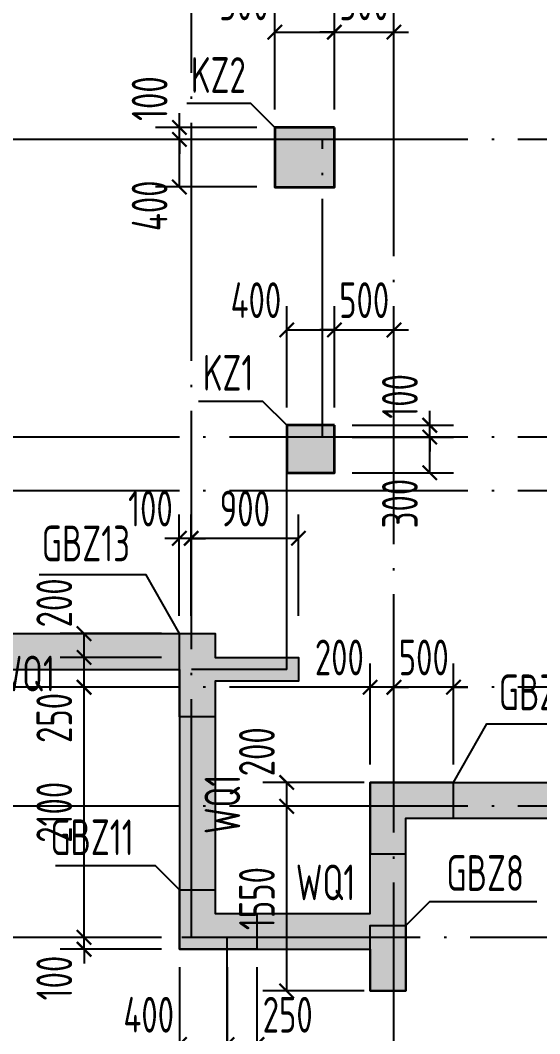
# Model space of a CAD drawing. Extents: x 826826 to 1642106, y -156213 to 399140.
# Drawn here: x 1184488 to 1188846, y 336036 to 344546 of the extents above; entities that cross this region are included whole.
import ezdxf
from ezdxf.enums import TextEntityAlignment as Align

# ---------------------------------------------------------------- set-up
doc = ezdxf.new("R2010")
doc.units = 0
doc.header["$LTSCALE"] = 1000
doc.linetypes.add('DOTE', pattern=[2.42, 2, -0.2, 0.02, -0.2])
doc.layers.get('0').update_dxf_attribs({"linetype": 'CONTINUOUS'})
doc.layers.get('DEFPOINTS').update_dxf_attribs({"linetype": 'CONTINUOUS'})
for name, color, linetype in [('A-AXIS', 1, 'CONTINUOUS'), ('A-DOTE', 10, 'DOTE'), ('S-Q墙填充', 252, 'CONTINUOUS'), ('S-Q墙实线', 6, 'CONTINUOUS'), ('S-Q墙标注', 3, 'CONTINUOUS'), ('S-X详图填充', 252, 'CONTINUOUS'), ('S-X详图实线', 4, 'CONTINUOUS'), ('S-Y一般标注', 3, 'CONTINUOUS'), ('S-Z柱实线', 6, 'CONTINUOUS'), ('S-Z柱编号', 6, 'CONTINUOUS')]:
    doc.layers.add(name, color=color, linetype=linetype)
doc.styles.add('TSSD_DIMENSION', font='Tssdeng.shx', dxfattribs={"width": 0.7, "bigfont": 'tssdchn.shx'})
doc.styles.add('TSSD_REIN', font='tssdeng.shx', dxfattribs={"width": 0.7, "height": 300, "bigfont": 'tssdchn.shx'})
doc.styles.add('结构文字', font='zstxt.shx', dxfattribs={"width": 0.7, "bigfont": 'zshz.shx'})
doc.dimstyles.new('STRUCK', dxfattribs={"dimtxt": 400, "dimasz": 121, "dimexe": 200, "dimexo": 150, "dimgap": 115, "dimtad": 1, "dimdec": 0, "dimdsep": 46, "dimtxsty": '结构文字', "dimblk": 'ARCHTICK', "dimcen": 400, "dimclrd": 3, "dimclre": 3, "dimclrt": 7, "dimadec": 0, "dimazin": 0, "dimtfac": 1, "dimtdec": 0, "dimtix": 1, "dimtmove": 2, "dimatfit": 3, "dimldrblk": '_DIMX', "dimfxl": 0, "dimtolj": 1, "dimtzin": 0, "dimarcsym": 0})
doc.dimstyles.new('TSSD_100_100$0', dxfattribs={"dimtxt": 300, "dimasz": 80, "dimexe": 100, "dimexo": 250, "dimgap": 100, "dimtad": 1, "dimdec": 0, "dimzin": 0, "dimdsep": 46, "dimtxsty": 'TSSD_DIMENSION', "dimblk": 'ARCHTICK', "dimcen": 0, "dimdle": 100, "dimclrd": 3, "dimclre": 3, "dimclrt": 7, "dimadec": 0, "dimazin": 0, "dimtfac": 1, "dimtdec": 0, "dimtix": 1, "dimtmove": 2, "dimatfit": 3, "dimldrblk": 'ARCHTICK', "dimfxl": 0, "dimtolj": 1, "dimtzin": 0, "dimarcsym": 0})

# ---------------------------------------------------------------- blocks, each defined once
blk = doc.blocks.new('_ArchTick')
at = {"color": 0, "linetype": 'ByBlock', "const_width": 0.15}
blk.add_lwpolyline([(-0.5, -0.5), (0.5, 0.5)], dxfattribs=at)
blk = doc.blocks.new('*D53')
at = {"layer": 'DEFPOINTS', "color": 0}
for p in [(754321.3, 350782), (751521.3, 349782), (754321.3, 349782)]:
    blk.add_point(p, dxfattribs=at)
at = {"layer": 'S-Y一般标注', "color": 0, "lineweight": -2}
for p, q in [((751521.3, 350032), (751521.3, 350882)), ((754321.3, 350032), (754321.3, 350882)), ((751421.3, 350782), (754421.3, 350782))]:
    blk.add_line(p, q, dxfattribs=at)
at = {"layer": 'S-Y一般标注', "color": 0, "lineweight": -2, "xscale": 100, "yscale": 100, "zscale": 100, "rotation": 180}
blk.add_blockref('_ArchTick', (751521.3, 350782), dxfattribs=at)
at = {"layer": 'S-Y一般标注', "color": 0, "lineweight": -2, "xscale": 100, "yscale": 100, "zscale": 100}
blk.add_blockref('_ArchTick', (754321.3, 350782), dxfattribs=at)
at = {"layer": 'S-Y一般标注', "color": 7, "insert": (752921.3, 351032), "char_height": 300, "attachment_point": 5, "style": 'TSSD_DIMENSION'}
blk.add_mtext('\\A1;2800', dxfattribs=at)
blk = doc.blocks.new('*D54')
at = {"layer": 'DEFPOINTS', "color": 0}
for p in [(756021.3, 350782), (754321.3, 349782), (756021.3, 349782)]:
    blk.add_point(p, dxfattribs=at)
at = {"layer": 'S-Y一般标注', "color": 0, "lineweight": -2}
for p, q in [((754321.3, 350032), (754321.3, 350882)), ((756021.3, 350032), (756021.3, 350882)), ((754221.3, 350782), (756121.3, 350782))]:
    blk.add_line(p, q, dxfattribs=at)
at = {"layer": 'S-Y一般标注', "color": 0, "lineweight": -2, "xscale": 100, "yscale": 100, "zscale": 100, "rotation": 180}
blk.add_blockref('_ArchTick', (754321.3, 350782), dxfattribs=at)
at = {"layer": 'S-Y一般标注', "color": 0, "lineweight": -2, "xscale": 100, "yscale": 100, "zscale": 100}
blk.add_blockref('_ArchTick', (756021.3, 350782), dxfattribs=at)
at = {"layer": 'S-Y一般标注', "color": 7, "insert": (755171.3, 351032), "char_height": 300, "attachment_point": 5, "style": 'TSSD_DIMENSION'}
blk.add_mtext('\\A1;1700', dxfattribs=at)
blk = doc.blocks.new('*D55')
at = {"layer": 'DEFPOINTS', "color": 0}
for p in [(758421.3, 350782), (756021.3, 349782), (758421.3, 349782)]:
    blk.add_point(p, dxfattribs=at)
at = {"layer": 'S-Y一般标注', "color": 0, "lineweight": -2}
for p, q in [((756021.3, 350032), (756021.3, 350882)), ((758421.3, 350032), (758421.3, 350882)), ((755921.3, 350782), (758521.3, 350782))]:
    blk.add_line(p, q, dxfattribs=at)
at = {"layer": 'S-Y一般标注', "color": 0, "lineweight": -2, "xscale": 100, "yscale": 100, "zscale": 100, "rotation": 180}
blk.add_blockref('_ArchTick', (756021.3, 350782), dxfattribs=at)
at = {"layer": 'S-Y一般标注', "color": 0, "lineweight": -2, "xscale": 100, "yscale": 100, "zscale": 100}
blk.add_blockref('_ArchTick', (758421.3, 350782), dxfattribs=at)
at = {"layer": 'S-Y一般标注', "color": 7, "insert": (757221.3, 351032), "char_height": 300, "attachment_point": 5, "style": 'TSSD_DIMENSION'}
blk.add_mtext('\\A1;2400', dxfattribs=at)
blk = doc.blocks.new('*D123')
at = {"layer": 'DEFPOINTS', "color": 0}
for p in [(1185921.9, 340195.5), (1185921.9, 339395.5), (1186821.9, 339395.5)]:
    blk.add_point(p, dxfattribs=at)
at = {"layer": 'S-Q墙标注', "color": 3, "lineweight": -2}
for p, q in [((1185921.9, 339545.5), (1185921.9, 340395.5)), ((1186821.9, 339545.5), (1186821.9, 340395.5)), ((1186821.9, 340195.5), (1185921.9, 340195.5))]:
    blk.add_line(p, q, dxfattribs=at)
at = {"layer": 'S-Q墙标注', "color": 3, "lineweight": -2, "xscale": 121, "yscale": 121, "zscale": 121, "rotation": 180}
blk.add_blockref('_ArchTick', (1185921.9, 340195.5), dxfattribs=at)
at = {"layer": 'S-Q墙标注', "color": 3, "lineweight": -2, "xscale": 121, "yscale": 121, "zscale": 121}
blk.add_blockref('_ArchTick', (1186821.9, 340195.5), dxfattribs=at)
at = {"layer": 'S-Q墙标注', "color": 7, "insert": (1186371.9, 340445.5), "char_height": 300, "attachment_point": 5, "style": 'TSSD_REIN'}
blk.add_mtext('\\A1;900', dxfattribs=at)
blk = doc.blocks.new('_DIMX')
blk.add_line((-150, 0), (150, 0))
at = {"const_width": 50}
blk.add_lwpolyline([(-70, -70), (70, 70)], dxfattribs=at)
blk = doc.blocks.new('*D124')
at = {"layer": 'DEFPOINTS', "color": 0}
for p in [(1185822.4, 340195.5), (1185822.4, 339395.5), (1185921.9, 339395.5)]:
    blk.add_point(p, dxfattribs=at)
at = {"layer": 'S-Q墙标注', "color": 3, "lineweight": -2}
for p, q in [((1185822.4, 339545.5), (1185822.4, 340395.5)), ((1185921.9, 339545.5), (1185921.9, 340395.5)), ((1185822.4, 340195.5), (1185701.4, 340195.5)), ((1185921.9, 340195.5), (1185822.4, 340195.5)), ((1185921.9, 340195.5), (1186042.9, 340195.5))]:
    blk.add_line(p, q, dxfattribs=at)
at = {"layer": 'S-Q墙标注', "color": 3, "lineweight": -2, "xscale": 121, "yscale": 121, "zscale": 121}
blk.add_blockref('_ArchTick', (1185822.4, 340195.5), dxfattribs=at)
at = {"layer": 'S-Q墙标注', "color": 3, "lineweight": -2, "xscale": 121, "yscale": 121, "zscale": 121, "rotation": 180}
blk.add_blockref('_ArchTick', (1185921.9, 340195.5), dxfattribs=at)
at = {"layer": 'S-Q墙标注', "color": 7, "insert": (1185580.5, 340445.5), "char_height": 300, "attachment_point": 5, "style": 'TSSD_REIN'}
blk.add_mtext('\\A1;100', dxfattribs=at)
blk = doc.blocks.new('*D125')
at = {"layer": 'DEFPOINTS', "color": 0}
for p in [(1186223.4, 336745.5), (1186473.8, 336745.5), (1186223.4, 335945.5)]:
    blk.add_point(p, dxfattribs=at)
at = {"layer": 'S-Q墙标注', "color": 3, "lineweight": -2}
for p, q in [((1186223.4, 336595.5), (1186223.4, 335745.5)), ((1186473.8, 336595.5), (1186473.8, 335745.5)), ((1186473.8, 335945.5), (1186223.4, 335945.5))]:
    blk.add_line(p, q, dxfattribs=at)
at = {"layer": 'S-Q墙标注', "color": 3, "lineweight": -2, "xscale": 121, "yscale": 121, "zscale": 121, "rotation": 180}
blk.add_blockref('_ArchTick', (1186223.4, 335945.5), dxfattribs=at)
at = {"layer": 'S-Q墙标注', "color": 3, "lineweight": -2, "xscale": 121, "yscale": 121, "zscale": 121}
blk.add_blockref('_ArchTick', (1186473.8, 335945.5), dxfattribs=at)
at = {"layer": 'S-Q墙标注', "color": 7, "insert": (1186731.9, 336195.5), "char_height": 300, "attachment_point": 5, "style": 'TSSD_REIN'}
blk.add_mtext('\\A1;250', dxfattribs=at)
blk = doc.blocks.new('*D126')
at = {"layer": 'DEFPOINTS', "color": 0}
for p in [(1185823.8, 336745.5), (1186223.4, 336745.5), (1185823.8, 335945.5)]:
    blk.add_point(p, dxfattribs=at)
at = {"layer": 'S-Q墙标注', "color": 3, "lineweight": -2}
for p, q in [((1185823.8, 336595.5), (1185823.8, 335745.5)), ((1186223.4, 336595.5), (1186223.4, 335745.5)), ((1186223.4, 335945.5), (1185823.8, 335945.5))]:
    blk.add_line(p, q, dxfattribs=at)
at = {"layer": 'S-Q墙标注', "color": 3, "lineweight": -2, "xscale": 121, "yscale": 121, "zscale": 121, "rotation": 180}
blk.add_blockref('_ArchTick', (1185823.8, 335945.5), dxfattribs=at)
at = {"layer": 'S-Q墙标注', "color": 3, "lineweight": -2, "xscale": 121, "yscale": 121, "zscale": 121}
blk.add_blockref('_ArchTick', (1186223.4, 335945.5), dxfattribs=at)
at = {"layer": 'S-Q墙标注', "color": 7, "insert": (1185565.8, 336195.5), "char_height": 300, "attachment_point": 5, "style": 'TSSD_REIN'}
blk.add_mtext('\\A1;400', dxfattribs=at)
blk = doc.blocks.new('*D127')
at = {"layer": 'DEFPOINTS', "color": 0}
for p in [(1185023.4, 336845.5), (1185823.4, 336845.5), (1185823.4, 336745.5)]:
    blk.add_point(p, dxfattribs=at)
at = {"layer": 'S-Q墙标注', "color": 3, "lineweight": -2}
for p, q in [((1185023.4, 336845.5), (1185023.4, 336966.5)), ((1185673.4, 336845.5), (1184823.4, 336845.5)), ((1185023.4, 336745.5), (1185023.4, 336845.5)), ((1185673.4, 336745.5), (1184823.4, 336745.5)), ((1185023.4, 336745.5), (1185023.4, 336624.5))]:
    blk.add_line(p, q, dxfattribs=at)
at = {"layer": 'S-Q墙标注', "color": 3, "lineweight": -2, "xscale": 121, "yscale": 121, "zscale": 121}
for p, rotation in [((1185023.4, 336845.5), 270), ((1185023.4, 336745.5), 90)]:
    blk.add_blockref('_ArchTick', p, dxfattribs=dict(at, rotation=rotation))
at = {"layer": 'S-Q墙标注', "color": 7, "insert": (1184773.4, 336503.6), "char_height": 300, "attachment_point": 5, "rotation": 90, "style": 'TSSD_REIN'}
blk.add_mtext('\\A1;100', dxfattribs=at)
blk = doc.blocks.new('*D128')
at = {"layer": 'DEFPOINTS', "color": 0}
for p in [(1185023.4, 339395.5), (1185823.4, 339395.5), (1185823.4, 339195.5)]:
    blk.add_point(p, dxfattribs=at)
at = {"layer": 'S-Q墙标注', "color": 3, "lineweight": -2}
for p, q in [((1185673.4, 339395.5), (1184823.4, 339395.5)), ((1185023.4, 339195.5), (1185023.4, 339395.5)), ((1185673.4, 339195.5), (1184823.4, 339195.5))]:
    blk.add_line(p, q, dxfattribs=at)
at = {"layer": 'S-Q墙标注', "color": 3, "lineweight": -2, "xscale": 121, "yscale": 121, "zscale": 121}
for p, rotation in [((1185023.4, 339395.5), 90), ((1185023.4, 339195.5), 270)]:
    blk.add_blockref('_ArchTick', p, dxfattribs=dict(at, rotation=rotation))
at = {"layer": 'S-Q墙标注', "color": 7, "insert": (1184773.4, 339653.6), "char_height": 300, "attachment_point": 5, "rotation": 90, "style": 'TSSD_REIN'}
blk.add_mtext('\\A1;200', dxfattribs=at)
blk = doc.blocks.new('*D143')
at = {"layer": 'DEFPOINTS', "color": 0}
for p in [(1186723.4, 338145.5), (1187523.4, 338145.5), (1187523.4, 337945.5)]:
    blk.add_point(p, dxfattribs=at)
at = {"layer": 'S-Q墙标注', "color": 3, "lineweight": -2}
for p, q in [((1187373.4, 338145.5), (1186523.4, 338145.5)), ((1186723.4, 337945.5), (1186723.4, 338145.5)), ((1187373.4, 337945.5), (1186523.4, 337945.5))]:
    blk.add_line(p, q, dxfattribs=at)
at = {"layer": 'S-Q墙标注', "color": 3, "lineweight": -2, "xscale": 121, "yscale": 121, "zscale": 121}
for p, rotation in [((1186723.4, 338145.5), 90), ((1186723.4, 337945.5), 270)]:
    blk.add_blockref('_ArchTick', p, dxfattribs=dict(at, rotation=rotation))
at = {"layer": 'S-Q墙标注', "color": 7, "insert": (1186473.4, 338403.6), "char_height": 300, "attachment_point": 5, "rotation": 90, "style": 'TSSD_REIN'}
blk.add_mtext('\\A1;200', dxfattribs=at)
blk = doc.blocks.new('*D144')
at = {"layer": 'DEFPOINTS', "color": 0}
for p in [(1187623.4, 338945.5), (1187623.4, 338145.5), (1188123.4, 338145.5)]:
    blk.add_point(p, dxfattribs=at)
at = {"layer": 'S-Q墙标注', "color": 3, "lineweight": -2}
for p, q in [((1187623.4, 338295.5), (1187623.4, 339145.5)), ((1188123.4, 338295.5), (1188123.4, 339145.5)), ((1187623.4, 338945.5), (1187502.4, 338945.5)), ((1188123.4, 338945.5), (1187623.4, 338945.5)), ((1188123.4, 338945.5), (1188244.4, 338945.5))]:
    blk.add_line(p, q, dxfattribs=at)
at = {"layer": 'S-Q墙标注', "color": 3, "lineweight": -2, "xscale": 121, "yscale": 121, "zscale": 121}
blk.add_blockref('_ArchTick', (1187623.4, 338945.5), dxfattribs=at)
at = {"layer": 'S-Q墙标注', "color": 3, "lineweight": -2, "xscale": 121, "yscale": 121, "zscale": 121, "rotation": 180}
blk.add_blockref('_ArchTick', (1188123.4, 338945.5), dxfattribs=at)
at = {"layer": 'S-Q墙标注', "color": 7, "insert": (1187873.4, 339195.5), "char_height": 300, "attachment_point": 5, "style": 'TSSD_REIN'}
blk.add_mtext('\\A1;500', dxfattribs=at)
blk = doc.blocks.new('*D145')
at = {"layer": 'DEFPOINTS', "color": 0}
for p in [(1187423.4, 338945.5), (1187423.4, 338145.5), (1187623.4, 338145.5)]:
    blk.add_point(p, dxfattribs=at)
at = {"layer": 'S-Q墙标注', "color": 3, "lineweight": -2}
for p, q in [((1187423.4, 338295.5), (1187423.4, 339145.5)), ((1187623.4, 338295.5), (1187623.4, 339145.5)), ((1187423.4, 338945.5), (1187302.4, 338945.5)), ((1187623.4, 338945.5), (1187423.4, 338945.5)), ((1187623.4, 338945.5), (1187744.4, 338945.5))]:
    blk.add_line(p, q, dxfattribs=at)
at = {"layer": 'S-Q墙标注', "color": 3, "lineweight": -2, "xscale": 121, "yscale": 121, "zscale": 121}
blk.add_blockref('_ArchTick', (1187423.4, 338945.5), dxfattribs=at)
at = {"layer": 'S-Q墙标注', "color": 3, "lineweight": -2, "xscale": 121, "yscale": 121, "zscale": 121, "rotation": 180}
blk.add_blockref('_ArchTick', (1187623.4, 338945.5), dxfattribs=at)
at = {"layer": 'S-Q墙标注', "color": 7, "insert": (1187165.3, 339195.5), "char_height": 300, "attachment_point": 5, "style": 'TSSD_REIN'}
blk.add_mtext('\\A1;200', dxfattribs=at)
blk = doc.blocks.new('*D146')
at = {"layer": 'DEFPOINTS', "color": 0}
for p in [(1186723.4, 337945.5), (1187523.4, 337945.5), (1187523.4, 336395.6)]:
    blk.add_point(p, dxfattribs=at)
at = {"layer": 'S-Q墙标注', "color": 3, "lineweight": -2}
for p, q in [((1187373.4, 337945.5), (1186523.4, 337945.5)), ((1186723.4, 336395.6), (1186723.4, 337945.5)), ((1187373.4, 336395.6), (1186523.4, 336395.6))]:
    blk.add_line(p, q, dxfattribs=at)
at = {"layer": 'S-Q墙标注', "color": 3, "lineweight": -2, "xscale": 121, "yscale": 121, "zscale": 121}
for p, rotation in [((1186723.4, 337945.5), 90), ((1186723.4, 336395.6), 270)]:
    blk.add_blockref('_ArchTick', p, dxfattribs=dict(at, rotation=rotation))
at = {"layer": 'S-Q墙标注', "color": 7, "insert": (1186473.4, 337170.6), "char_height": 300, "attachment_point": 5, "rotation": 90, "style": 'TSSD_REIN'}
blk.add_mtext('\\A1;1550', dxfattribs=at)
blk = doc.blocks.new('*D246')
at = {"layer": 'DEFPOINTS', "color": 0}
for p in [(1185823.4, 343645.9), (1186623.4, 343645.9), (1186623.4, 343545.5)]:
    blk.add_point(p, dxfattribs=at)
at = {"layer": 'S-Q墙标注', "color": 3, "lineweight": -2}
for p, q in [((1185823.4, 343645.9), (1185823.4, 343766.9)), ((1186473.4, 343645.9), (1185623.4, 343645.9)), ((1185823.4, 343545.5), (1185823.4, 343645.9)), ((1186473.4, 343545.5), (1185623.4, 343545.5)), ((1185823.4, 343545.5), (1185823.4, 343424.5))]:
    blk.add_line(p, q, dxfattribs=at)
at = {"layer": 'S-Q墙标注', "color": 3, "lineweight": -2, "xscale": 121, "yscale": 121, "zscale": 121}
for p, rotation in [((1185823.4, 343645.9), 270), ((1185823.4, 343545.5), 90)]:
    blk.add_blockref('_ArchTick', p, dxfattribs=dict(at, rotation=rotation))
at = {"layer": 'S-Q墙标注', "color": 7, "insert": (1185573.4, 343887.8), "char_height": 300, "attachment_point": 5, "rotation": 90, "style": 'TSSD_REIN'}
blk.add_mtext('\\A1;100', dxfattribs=at)
blk = doc.blocks.new('*D247')
at = {"layer": 'DEFPOINTS', "color": 0}
for p in [(1185823.4, 343545.5), (1186623.4, 343545.5), (1186623.4, 343145.9)]:
    blk.add_point(p, dxfattribs=at)
at = {"layer": 'S-Q墙标注', "color": 3, "lineweight": -2}
for p, q in [((1186473.4, 343545.5), (1185623.4, 343545.5)), ((1185823.4, 343145.9), (1185823.4, 343545.5)), ((1186473.4, 343145.9), (1185623.4, 343145.9))]:
    blk.add_line(p, q, dxfattribs=at)
at = {"layer": 'S-Q墙标注', "color": 3, "lineweight": -2, "xscale": 121, "yscale": 121, "zscale": 121}
for p, rotation in [((1185823.4, 343545.5), 90), ((1185823.4, 343145.9), 270)]:
    blk.add_blockref('_ArchTick', p, dxfattribs=dict(at, rotation=rotation))
at = {"layer": 'S-Q墙标注', "color": 7, "insert": (1185573.4, 342987.8), "char_height": 300, "attachment_point": 5, "rotation": 90, "style": 'TSSD_REIN'}
blk.add_mtext('\\A1;400', dxfattribs=at)
blk = doc.blocks.new('*D248')
at = {"layer": 'DEFPOINTS', "color": 0}
for p in [(1187123.4, 344445.9), (1186623.4, 343645.9), (1187123.4, 343645.9)]:
    blk.add_point(p, dxfattribs=at)
at = {"layer": 'S-Q墙标注', "color": 3, "lineweight": -2}
for p, q in [((1186623.4, 343795.9), (1186623.4, 344645.9)), ((1187123.4, 343795.9), (1187123.4, 344645.9)), ((1186623.4, 344445.9), (1187123.4, 344445.9))]:
    blk.add_line(p, q, dxfattribs=at)
at = {"layer": 'S-Q墙标注', "color": 3, "lineweight": -2, "xscale": 121, "yscale": 121, "zscale": 121, "rotation": 180}
blk.add_blockref('_ArchTick', (1186623.4, 344445.9), dxfattribs=at)
at = {"layer": 'S-Q墙标注', "color": 3, "lineweight": -2, "xscale": 121, "yscale": 121, "zscale": 121}
blk.add_blockref('_ArchTick', (1187123.4, 344445.9), dxfattribs=at)
at = {"layer": 'S-Q墙标注', "color": 7, "insert": (1186365.3, 344695.9), "char_height": 300, "attachment_point": 5, "style": 'TSSD_REIN'}
blk.add_mtext('\\A1;500', dxfattribs=at)
blk = doc.blocks.new('*D249')
at = {"layer": 'DEFPOINTS', "color": 0}
for p in [(1187123.4, 341145.5), (1187923.4, 341145.5), (1187123.4, 341045.5)]:
    blk.add_point(p, dxfattribs=at)
at = {"layer": 'S-Q墙标注', "color": 3, "lineweight": -2}
for p, q in [((1187923.4, 341145.5), (1187923.4, 341266.5)), ((1187273.4, 341145.5), (1188123.4, 341145.5)), ((1187923.4, 341045.5), (1187923.4, 341145.5)), ((1187273.4, 341045.5), (1188123.4, 341045.5)), ((1187923.4, 341045.5), (1187923.4, 340924.5))]:
    blk.add_line(p, q, dxfattribs=at)
at = {"layer": 'S-Q墙标注', "color": 3, "lineweight": -2, "xscale": 121, "yscale": 121, "zscale": 121}
for p, rotation in [((1187923.4, 341145.5), 270), ((1187923.4, 341045.5), 90)]:
    blk.add_blockref('_ArchTick', p, dxfattribs=dict(at, rotation=rotation))
at = {"layer": 'S-Q墙标注', "color": 7, "insert": (1187673.4, 341387.5), "char_height": 300, "attachment_point": 5, "rotation": 90, "style": 'TSSD_REIN'}
blk.add_mtext('\\A1;100', dxfattribs=at)
blk = doc.blocks.new('*D250')
at = {"layer": 'DEFPOINTS', "color": 0}
for p in [(1187123.4, 341045.5), (1187923.4, 341045.5), (1187123.4, 340745.5)]:
    blk.add_point(p, dxfattribs=at)
at = {"layer": 'S-Q墙标注', "color": 3, "lineweight": -2}
for p, q in [((1187273.4, 341045.5), (1188123.4, 341045.5)), ((1187923.4, 340745.5), (1187923.4, 341045.5)), ((1187273.4, 340745.5), (1188123.4, 340745.5))]:
    blk.add_line(p, q, dxfattribs=at)
at = {"layer": 'S-Q墙标注', "color": 3, "lineweight": -2, "xscale": 121, "yscale": 121, "zscale": 121}
for p, rotation in [((1187923.4, 341045.5), 90), ((1187923.4, 340745.5), 270)]:
    blk.add_blockref('_ArchTick', p, dxfattribs=dict(at, rotation=rotation))
at = {"layer": 'S-Q墙标注', "color": 7, "insert": (1187673.4, 340487.5), "char_height": 300, "attachment_point": 5, "rotation": 90, "style": 'TSSD_REIN'}
blk.add_mtext('\\A1;300', dxfattribs=at)
blk = doc.blocks.new('*D251')
at = {"layer": 'DEFPOINTS', "color": 0}
for p in [(1187123.4, 341945.5), (1186723.4, 341145.5), (1187123.4, 341145.5)]:
    blk.add_point(p, dxfattribs=at)
at = {"layer": 'S-Q墙标注', "color": 3, "lineweight": -2}
for p, q in [((1186723.4, 341295.5), (1186723.4, 342145.5)), ((1187123.4, 341295.5), (1187123.4, 342145.5)), ((1186723.4, 341945.5), (1187123.4, 341945.5))]:
    blk.add_line(p, q, dxfattribs=at)
at = {"layer": 'S-Q墙标注', "color": 3, "lineweight": -2, "xscale": 121, "yscale": 121, "zscale": 121, "rotation": 180}
blk.add_blockref('_ArchTick', (1186723.4, 341945.5), dxfattribs=at)
at = {"layer": 'S-Q墙标注', "color": 3, "lineweight": -2, "xscale": 121, "yscale": 121, "zscale": 121}
blk.add_blockref('_ArchTick', (1187123.4, 341945.5), dxfattribs=at)
at = {"layer": 'S-Q墙标注', "color": 7, "insert": (1186465.3, 342195.5), "char_height": 300, "attachment_point": 5, "style": 'TSSD_REIN'}
blk.add_mtext('\\A1;400', dxfattribs=at)
blk = doc.blocks.new('*D305')
at = {"layer": 'DEFPOINTS', "color": 0}
for p in [(1187623.4, 344445.9), (1187123.4, 343645.9), (1187623.4, 343645.9)]:
    blk.add_point(p, dxfattribs=at)
at = {"layer": 'S-Q墙标注', "color": 3, "lineweight": -2}
for p, q in [((1187123.4, 343795.9), (1187123.4, 344645.9)), ((1187623.4, 343795.9), (1187623.4, 344645.9)), ((1187123.4, 344445.9), (1187002.4, 344445.9)), ((1187123.4, 344445.9), (1187623.4, 344445.9)), ((1187623.4, 344445.9), (1187744.4, 344445.9))]:
    blk.add_line(p, q, dxfattribs=at)
at = {"layer": 'S-Q墙标注', "color": 3, "lineweight": -2, "xscale": 121, "yscale": 121, "zscale": 121}
blk.add_blockref('_ArchTick', (1187123.4, 344445.9), dxfattribs=at)
at = {"layer": 'S-Q墙标注', "color": 3, "lineweight": -2, "xscale": 121, "yscale": 121, "zscale": 121, "rotation": 180}
blk.add_blockref('_ArchTick', (1187623.4, 344445.9), dxfattribs=at)
at = {"layer": 'S-Q墙标注', "color": 7, "insert": (1187373.4, 344695.9), "char_height": 300, "attachment_point": 5, "style": 'TSSD_REIN'}
blk.add_mtext('\\A1;500', dxfattribs=at)
blk = doc.blocks.new('*D308')
at = {"layer": 'DEFPOINTS', "color": 0}
for p in [(1187623.4, 341945.5), (1187123.4, 341145.5), (1187623.4, 341145.5)]:
    blk.add_point(p, dxfattribs=at)
at = {"layer": 'S-Q墙标注', "color": 3, "lineweight": -2}
for p, q in [((1187123.4, 341295.5), (1187123.4, 342145.5)), ((1187623.4, 341295.5), (1187623.4, 342145.5)), ((1187123.4, 341945.5), (1187002.4, 341945.5)), ((1187123.4, 341945.5), (1187623.4, 341945.5)), ((1187623.4, 341945.5), (1187744.4, 341945.5))]:
    blk.add_line(p, q, dxfattribs=at)
at = {"layer": 'S-Q墙标注', "color": 3, "lineweight": -2, "xscale": 121, "yscale": 121, "zscale": 121}
blk.add_blockref('_ArchTick', (1187123.4, 341945.5), dxfattribs=at)
at = {"layer": 'S-Q墙标注', "color": 3, "lineweight": -2, "xscale": 121, "yscale": 121, "zscale": 121, "rotation": 180}
blk.add_blockref('_ArchTick', (1187623.4, 341945.5), dxfattribs=at)
at = {"layer": 'S-Q墙标注', "color": 7, "insert": (1187373.4, 342195.5), "char_height": 300, "attachment_point": 5, "style": 'TSSD_REIN'}
blk.add_mtext('\\A1;500', dxfattribs=at)
blk = doc.blocks.new('*D2474')
at = {"layer": 'DEFPOINTS', "color": 0}
for p in [(1185023.4, 338945.5), (1185823.4, 338945.5), (1185823.4, 336845.5)]:
    blk.add_point(p, dxfattribs=at)
at = {"layer": 'S-Q墙标注', "color": 3, "lineweight": -2}
for p, q in [((1185673.4, 338945.5), (1184823.4, 338945.5)), ((1185023.4, 336845.5), (1185023.4, 338945.5)), ((1185673.4, 336845.5), (1184823.4, 336845.5))]:
    blk.add_line(p, q, dxfattribs=at)
at = {"layer": 'S-Q墙标注', "color": 3, "lineweight": -2, "xscale": 121, "yscale": 121, "zscale": 121}
for p, rotation in [((1185023.4, 338945.5), 90), ((1185023.4, 336845.5), 270)]:
    blk.add_blockref('_ArchTick', p, dxfattribs=dict(at, rotation=rotation))
at = {"layer": 'S-Q墙标注', "color": 7, "insert": (1184773.4, 337895.5), "char_height": 300, "attachment_point": 5, "rotation": 90, "style": 'TSSD_REIN'}
blk.add_mtext('\\A1;2100', dxfattribs=at)
blk = doc.blocks.new('*D2480')
at = {"layer": 'DEFPOINTS', "color": 0}
for p in [(1185023.4, 339195.5), (1185823.4, 339195.5), (1185823.4, 338945.5)]:
    blk.add_point(p, dxfattribs=at)
at = {"layer": 'S-Q墙标注', "color": 3, "lineweight": -2}
for p, q in [((1185673.4, 339195.5), (1184823.4, 339195.5)), ((1185023.4, 338945.5), (1185023.4, 339195.5)), ((1185673.4, 338945.5), (1184823.4, 338945.5))]:
    blk.add_line(p, q, dxfattribs=at)
at = {"layer": 'S-Q墙标注', "color": 3, "lineweight": -2, "xscale": 121, "yscale": 121, "zscale": 121}
for p, rotation in [((1185023.4, 339195.5), 90), ((1185023.4, 338945.5), 270)]:
    blk.add_blockref('_ArchTick', p, dxfattribs=dict(at, rotation=rotation))
at = {"layer": 'S-Q墙标注', "color": 7, "insert": (1184773.4, 338687.5), "char_height": 300, "attachment_point": 5, "rotation": 90, "style": 'TSSD_REIN'}
blk.add_mtext('\\A1;250', dxfattribs=at)
blk = doc.blocks.new('20210801.08473688')
at = {"layer": 'A-AXIS'}
for p, q in [((17900, 19800), (17900, 22300)), ((19600, 19800), (19600, 22300))]:
    blk.add_line(p, q, dxfattribs=at)
at = {"layer": 'A-DOTE'}
for p, q in [((17900, 12100), (17900, 19800)), ((19600, 3300), (19600, 19800)), ((54100, 18800), (3300, 18800)), ((19000, 16300), (19000, 18800)), ((54100, 16300), (3300, 16300)), ((18700, 14350), (18700, 16300)), ((54100, 15850), (3300, 15850)), ((18700, 14350), (17900, 14350)), ((54100, 14200), (3300, 14200)), ((54100, 13200), (3300, 13200)), ((3300, 12100), (54100, 12100)), ((18200, 10200), (18200, 12100))]:
    blk.add_line(p, q, dxfattribs=at)
at = {"layer": 'S-Y一般标注'}
for p1, p2, picture, middle in [((15100, 19800), (17900, 19800), '*D53', (16500, 21050)), ((17900, 19800), (19600, 19800), '*D54', (18750, 21050)), ((19600, 19800), (22000, 19800), '*D55', (20800, 21050))]:
    dim = blk.add_aligned_dim(p1=p1, p2=p2, distance=1000, dimstyle='TSSD_100_100$0', override={"dimasz": 100, "dimclrd": 0, "dimclre": 0}, dxfattribs=at)
    dim.commit()
    dim.dimension.update_dxf_attribs({"geometry": picture, "text_midpoint": middle, "insert": (-736421.3, -329982)})

msp = doc.modelspace()

# ---------------------------------------------------------------- hatches: boundary and pattern name
at = {"layer": 'S-Q墙填充'}
h = msp.add_hatch(dxfattribs=at)
h.set_pattern_fill('ARMORED', color=252, scale=50, style=0)
h.set_pattern_definition([(50, (-11199.1, -428327.93), (358.63009, -31.37607), [37.5, -412.5]), (355, (-11199.1, -428327.93), (-69.37567, 376.09607), [30, -330]), (100.4514, (-11169.2, -428330.54), (289.25469, 344.71977), [31.870095, -350.57106]), (46.1842, (-11199.1, -428227.93), (533.62052, -82.75951), [56.25, -618.75]), (96.6356, (-11154.6, -428234.8), (467.33135, 487.05894), [47.80514, -525.8565]), (351.1842, (-11199.1, -428227.93), (467.33097, 487.0593), [45, -495]), (21, (-11149.1, -428252.93), (298.453526, -201.309445), [37.5, -412.5]), (326, (-11149.1, -428252.93), (121.65767, 362.57502), [30, -330]), (71.4514, (-11124.22, -428269.7), (420.111314, 161.26525), [31.870095, -350.57106]), (37.5, (-11199.09, -428327.93), (6.079928, 166.446927), [0, -326, 0, -335, 0, -331.25]), (7.5, (-11199.09, -428327.93), (131.534769, 197.205856), [0, -191, 0, -318.5, 0, -126.25]), (327.5, (-11310.59, -428327.93), (266.911218, -11.277436), [0, -125, 0, -390, 0, -517.5]), (317.5, (-11360.6, -428327.93), (291.593085, 50.05249), [0, -162.5, 0, -259, 0, -367.5]), (45, (-11199.1, -428327.93), (-176.776695, 176.776695), [])])
h.paths.add_polyline_path([(1221323.38, 338145.54), (1211823.38, 338145.54), (1211823.38, 337045.53), (1210523.49, 337045.53), (1210523.49, 338995.54), (1211222.03, 338995.54), (1211222.03, 339195.54), (1210523.49, 339195.54), (1210523.49, 339395.54), (1207322.03, 339395.54), (1207322.03, 339195.54), (1206622.03, 339195.54), (1206622.03, 338995.54), (1207322.03, 338995.54), (1207322.03, 337045.53), (1206023.37, 337045.53), (1206023.37, 338145.54), (1187423.38, 338145.54), (1187423.38, 337045.53), (1186123.38, 337045.53), (1186123.38, 338995.54), (1186823.38, 338995.54), (1186823.38, 339195.54), (1186123.38, 339195.54), (1186123.38, 339395.54), (1182921.92, 339395.54), (1182921.92, 339195.54), (1182223.38, 339195.54), (1182223.38, 338995.54), (1182921.92, 338995.54), (1182921.92, 337045.53), (1181623.38, 337045.53), (1181623.38, 338145.54), (1172123.38, 338145.54), (1172123.38, 330645.54), (1175823.38, 330645.54), (1181223.38, 330645.54), (1181223.38, 329445.54), (1187823.38, 329445.54), (1187823.38, 330645.54), (1200223.38, 330645.54), (1205623.38, 330645.54), (1205623.38, 329445.54), (1212223.38, 329445.54), (1212223.38, 330645.54), (1221323.38, 330645.54)])
h.paths.add_polyline_path([(1172423.38, 335145.54), (1173123.38, 335145.54), (1173123.38, 335345.54), (1172423.38, 335345.54), (1172423.38, 337845.54), (1174023.38, 337845.54), (1174023.38, 337195.54), (1174223.38, 337195.54), (1174223.38, 337845.54), (1177023.38, 337845.54), (1177023.38, 335145.54), (1177223.38, 335145.54), (1177223.38, 337845.54), (1181323.38, 337845.54), (1181323.38, 336395.54), (1181623.38, 336395.54), (1181623.38, 336745.53), (1183221.92, 336745.53), (1183221.92, 339095.54), (1185823.38, 339095.54), (1185823.38, 336745.53), (1187423.38, 336745.53), (1187423.38, 336395.54), (1187723.38, 336395.54), (1187723.38, 337845.54), (1191823.38, 337845.54), (1191823.38, 335145.54), (1192023.38, 335145.54), (1192023.38, 337845.54), (1194823.33, 337845.54), (1194821.98, 335145.54), (1195021.98, 335145.54), (1195023.33, 337845.54), (1198423.38, 337845.54), (1198423.38, 335145.54), (1198623.38, 335145.54), (1198623.38, 337845.54), (1201423.38, 337845.54), (1201423.38, 335145.54), (1201623.38, 335145.54), (1201623.38, 337845.54), (1205723.37, 337845.54), (1205723.37, 336495.54), (1206023.37, 336495.54), (1206023.37, 336745.54), (1207622.03, 336745.54), (1207622.03, 339095.54), (1210223.49, 339095.54), (1210223.49, 336745.53), (1211823.38, 336745.53), (1211823.38, 336395.54), (1212123.38, 336395.54), (1212123.38, 337845.54), (1216223.38, 337845.53), (1216223.38, 335145.54), (1216423.38, 335145.54), (1216423.38, 337845.53), (1219223.38, 337845.53), (1219223.38, 337195.61), (1219423.38, 337195.61), (1219423.38, 337845.53), (1221023.38, 337845.53), (1221023.38, 335345.54), (1220323.38, 335345.54), (1220323.38, 335145.54), (1221023.38, 335145.54), (1221023.38, 330945.54), (1217823.38, 330945.54), (1217823.38, 332395.54), (1217623.38, 332395.54), (1217623.38, 330945.54), (1212223.38, 330945.54), (1212223.38, 331195.54), (1211923.38, 331195.54), (1211923.38, 329745.54), (1205923.38, 329745.54), (1205923.38, 331195.54), (1205623.38, 331195.54), (1205623.38, 330945.54), (1200223.38, 330945.54), (1200223.38, 332395.54), (1200023.38, 332395.54), (1200023.38, 330945.54), (1193423.38, 330945.54), (1193423.38, 332395.54), (1193223.38, 332395.54), (1193223.38, 330945.54), (1187823.38, 330945.54), (1187823.38, 331195.54), (1187523.38, 331195.54), (1187523.38, 329745.54), (1181523.38, 329745.54), (1181523.38, 331195.54), (1181223.38, 331195.54), (1181223.38, 330945.54), (1175823.38, 330945.54), (1175823.38, 332395.54), (1175623.38, 332395.54), (1175623.38, 330945.54), (1172423.38, 330945.54)], flags=16)
h.paths.add_polyline_path([(1182723.31, 334845.51), (1182723.31, 335045.53), (1183373.37, 335045.53), (1183373.37, 335045.51), (1183373.37, 332945.54), (1183573.37, 332945.54), (1183573.37, 332745.51), (1183173.37, 332745.51), (1183173.37, 334845.51)], flags=0)
h.paths.add_polyline_path([(1185473.37, 332945.54), (1185673.37, 332945.54), (1185673.37, 335045.53), (1186323.39, 335045.53), (1186323.39, 334845.51), (1185873.37, 334845.51), (1185873.37, 332745.51), (1185473.37, 332745.51)], flags=0)
h.paths.add_polyline_path([(1207123.33, 334845.51), (1207123.33, 335045.53), (1207773.39, 335045.53), (1207773.39, 332945.54), (1207973.39, 332945.54), (1207973.39, 332945.51), (1207973.39, 332745.51), (1207573.39, 332745.51), (1207573.39, 332745.54), (1207573.39, 334845.51)], flags=0)
h.paths.add_polyline_path([(1209873.38, 332945.54), (1210073.38, 332945.54), (1210073.38, 335045.53), (1210723.37, 335045.53), (1210723.37, 334845.51), (1210273.39, 334845.51), (1210273.39, 332745.51), (1209873.38, 332745.51)], flags=0)
at = {"layer": 'S-X详图填充'}
h = msp.add_hatch(color=256, dxfattribs=at)
h.dxf.hatch_style = 1
h.paths.add_polyline_path([(1187123.38, 343645.93), (1186623.38, 343645.93), (1186623.38, 343145.51), (1187123.38, 343145.51)])
h = msp.add_hatch(color=256, dxfattribs=at)
h.dxf.hatch_style = 1
h.paths.add_polyline_path([(1187123.38, 343645.93), (1186623.38, 343645.93), (1186623.38, 343145.51), (1187123.38, 343145.51)])
h = msp.add_hatch(color=256, dxfattribs=at)
h.dxf.hatch_style = 1
h.paths.add_polyline_path([(1187123.38, 341145.56), (1186723.38, 341145.56), (1186723.38, 340745.56), (1187123.38, 340745.56)])
h = msp.add_hatch(color=256, dxfattribs=at)
h.dxf.hatch_style = 1
h.paths.add_polyline_path([(1187123.38, 341145.56), (1186723.38, 341145.56), (1186723.38, 340745.56), (1187123.38, 340745.56)])
h = msp.add_hatch(color=256, dxfattribs=at)
h.dxf.hatch_style = 1
h.paths.add_polyline_path([(1186023.38, 338695.56), (1185823.38, 338695.56), (1185823.38, 339395.54), (1186123.38, 339395.54), (1186123.38, 339195.54), (1186823.38, 339195.54), (1186823.38, 338995.54), (1186123.38, 338995.54), (1186123.38, 338695.56)])
h = msp.add_hatch(color=256, dxfattribs=at)
h.dxf.hatch_style = 1
h.paths.add_polyline_path([(1187423.38, 337545.54), (1187723.38, 337545.54), (1187723.38, 337845.54), (1188123.38, 337845.54), (1188123.38, 338145.54), (1187423.38, 338145.54)])
h = msp.add_hatch(color=256, dxfattribs=at)
h.dxf.hatch_style = 1
h.paths.add_polyline_path([(1185823.38, 337245.53), (1186123.38, 337245.53), (1186123.38, 337045.53), (1186473.39, 337045.53), (1186473.39, 336745.53), (1185823.38, 336745.53)])
h = msp.add_hatch(color=256, dxfattribs=at)
h.dxf.hatch_style = 1
h.paths.add_polyline_path([(1187723.37, 336395.55), (1187423.38, 336395.54), (1187423.4, 336945.57), (1187723.39, 336945.57)])

# ---------------------------------------------------------------- linework, layer by layer
at = {"layer": 'S-Q墙实线'}
for points in [[(1172123.38, 338145.54), (1181623.38, 338145.54), (1181623.38, 337045.53), (1182921.92, 337045.53), (1182921.92, 338995.54), (1182223.38, 338995.54), (1182223.38, 339195.54), (1182921.92, 339195.54), (1182921.92, 339395.54), (1186123.38, 339395.54), (1186123.38, 339195.54), (1186823.38, 339195.54), (1186823.38, 338995.54), (1186123.38, 338995.54), (1186123.38, 337045.53), (1187423.38, 337045.53), (1187423.38, 338145.54), (1206023.37, 338145.54)], [(1172423.38, 335345.54), (1172423.38, 337845.54), (1174023.38, 337845.54), (1174023.38, 337195.54), (1174223.38, 337195.54), (1174223.38, 337845.54), (1177023.38, 337845.54), (1177023.38, 335145.54), (1177223.38, 335145.54), (1177223.38, 337845.54), (1181323.38, 337845.54), (1181323.38, 336395.54), (1181623.38, 336395.54), (1181623.38, 336745.53), (1183221.92, 336745.53), (1183221.92, 339095.54), (1185823.38, 339095.54), (1185823.38, 336745.53), (1187423.38, 336745.53), (1187423.38, 336395.54), (1187723.38, 336395.54), (1187723.38, 337845.54), (1191823.38, 337845.54)]]:
    msp.add_lwpolyline(points, dxfattribs=at)
at = {"layer": 'S-X详图实线'}
for points in [[(1187123.38, 343645.93), (1186623.38, 343645.93), (1186623.38, 343145.51), (1187123.38, 343145.51), (1187123.38, 343645.93)], [(1187123.38, 341145.56), (1186723.38, 341145.56), (1186723.38, 340745.56), (1187123.38, 340745.56), (1187123.38, 341145.56)], [(1186023.38, 338695.56), (1185823.38, 338695.56), (1185823.38, 339395.54), (1186123.38, 339395.54), (1186123.38, 339195.54), (1186823.38, 339195.54), (1186823.38, 338995.54), (1186123.38, 338995.54), (1186123.38, 338695.56)], [(1187423.38, 337545.54), (1187723.38, 337545.54), (1187723.38, 337845.54), (1188123.38, 337845.54), (1188123.38, 338145.54), (1187423.38, 338145.54), (1187423.38, 337545.54)], [(1185823.38, 337245.53), (1186123.38, 337245.53), (1186123.38, 337045.53), (1186473.39, 337045.53), (1186473.39, 336745.53), (1185823.38, 336745.53), (1185823.38, 337245.53)], [(1187723.37, 336395.55), (1187423.38, 336395.54), (1187423.4, 336945.57), (1187723.39, 336945.57), (1187723.37, 336395.55)]]:
    msp.add_lwpolyline(points, close=True, dxfattribs=at)
at = {"layer": 'S-Z柱实线', "lineweight": 35}
for points in [[(1187123.38, 343645.51), (1186623.38, 343645.51), (1186623.38, 343145.51), (1187123.38, 343145.51)], [(1187123.38, 341145.17), (1186723.37, 341145.17), (1186723.37, 340745.17), (1187123.38, 340745.17)]]:
    msp.add_lwpolyline(points, close=True, dxfattribs=at)
at = {"layer": 'S-Z柱编号', "color": 7}
for points in [[(1186623.4, 343645.93), (1186423.4, 343845.93), (1185884.45, 343845.93)], [(1186723.39, 341145.56), (1186523.39, 341345.56), (1185984.44, 341345.56)], [(1185823.38, 339395.54), (1185543.7, 339889.18), (1184646.34, 339889.18)], [(1188123.38, 338145.54), (1188403.07, 338639.17), (1189125.9, 338639.17)], [(1185823.38, 337245.59), (1185623.38, 337445.59), (1184783.38, 337445.59)], [(1187723.39, 336945.57), (1187923.39, 337145.57), (1188822.77, 337145.57)]]:
    msp.add_lwpolyline(points, dxfattribs=at)

# ---------------------------------------------------------------- block references
at = {"layer": 'S-Y一般标注'}
msp.add_blockref('20210801.08473688', (1168023.38, 324745.54), dxfattribs=at)

# ---------------------------------------------------------------- texts
at = {"layer": 'S-Q墙标注', "style": 'TSSD_REIN', "width": 0.7}
for rotation, p in [(359.999998, (1184529.58, 338820.73)), (89.999998, (1186423.44, 337962.28)), (359.999998, (1187049.51, 337066.85))]:
    msp.add_text('WQ1', height=300, rotation=rotation, dxfattribs=at).set_placement(p, align=Align.BOTTOM_CENTER)
at = {"layer": 'S-Z柱编号', "color": 7, "style": 'TSSD_REIN', "width": 0.7}
for s, p in [('KZ2', (1185919.55, 343845.93)), ('KZ1', (1186019.54, 341345.56)), ('GBZ13', (1184668.31, 339912.56)), ('GBZ3', (1188503.07, 338662.56)), ('GBZ11', (1184739.92, 337445.59)), ('GBZ8', (1188063.78, 337145.57))]:
    msp.add_text(s, height=300, dxfattribs=at).set_placement(p, align=Align.BOTTOM_LEFT)

# ---------------------------------------------------------------- dimensions: what is measured, and where the dimension line sits
at = {"layer": 'S-Q墙标注'}
for base, p1, p2, picture, middle in [((1187123.39, 344445.91), (1186623.39, 343645.91), (1187123.39, 343645.91), '*D248', (1186365.31, 344695.91)), ((1187123.39, 341945.54), (1186723.39, 341145.54), (1187123.39, 341145.54), '*D251', (1186465.31, 342195.54))]:
    dim = msp.add_linear_dim(base=base, p1=p1, p2=p2, dimstyle='STRUCK', override={"dimtxt": 300, "dimgap": 100, "dimtxsty": 'TSSD_REIN'}, dxfattribs=at)
    dim.commit()
    dim.dimension.update_dxf_attribs({"geometry": picture, "text_midpoint": middle, "dimtype": 160})
for base, p1, p2, picture, middle in [((1187623.38, 344445.91), (1187123.39, 343645.91), (1187623.38, 343645.91), '*D305', (1187373.38, 344695.91)), ((1187623.38, 341945.54), (1187123.39, 341145.54), (1187623.38, 341145.54), '*D308', (1187373.38, 342195.54))]:
    dim = msp.add_linear_dim(base=base, p1=p1, p2=p2, dimstyle='STRUCK', override={"dimtxt": 300, "dimgap": 100, "dimtxsty": 'TSSD_REIN'}, dxfattribs=at)
    dim.commit()
    dim.dimension.update_dxf_attribs({"geometry": picture, "text_midpoint": middle})
for base, p1, p2, angle, picture, middle in [((1185823.39, 343645.91), (1186623.38, 343545.54), (1186623.39, 343645.91), 90, '*D246', (1185573.39, 343887.83)), ((1185823.39, 343545.54), (1186623.39, 343145.91), (1186623.38, 343545.54), 90, '*D247', (1185573.39, 342987.83)), ((1187923.38, 341145.54), (1187123.38, 341045.54), (1187123.38, 341145.54), 90, '*D249', (1187673.38, 341387.46)), ((1187923.38, 341045.54), (1187123.38, 340745.54), (1187123.38, 341045.54), 90, '*D250', (1187673.38, 340487.46)), ((1185822.38, 340195.54), (1185921.92, 339395.54), (1185822.38, 339395.54), 180, '*D124', (1185580.46, 340445.54)), ((1185023.38, 339395.54), (1185823.38, 339195.54), (1185823.38, 339395.54), 90, '*D128', (1184773.38, 339653.62)), ((1187423.38, 338945.54), (1187623.37, 338145.54), (1187423.38, 338145.54), 180, '*D145', (1187165.31, 339195.54)), ((1185023.38, 339195.54), (1185823.38, 338945.54), (1185823.38, 339195.54), 90, '*D2480', (1184773.38, 338687.46)), ((1186723.37, 338145.54), (1187523.37, 337945.54), (1187523.37, 338145.54), 90, '*D143', (1186473.37, 338403.61)), ((1185023.38, 336845.53), (1185823.38, 336745.53), (1185823.38, 336845.53), 90, '*D127', (1184773.38, 336503.61)), ((1185823.84, 335945.53), (1186223.38, 336745.53), (1185823.84, 336745.53), 180, '*D126', (1185565.76, 336195.53)), ((1186223.38, 335945.53), (1186473.84, 336745.53), (1186223.38, 336745.53), 180, '*D125', (1186731.92, 336195.53))]:
    dim = msp.add_linear_dim(base=base, p1=p1, p2=p2, angle=angle, dimstyle='STRUCK', override={"dimtxt": 300, "dimgap": 100, "dimtxsty": 'TSSD_REIN'}, dxfattribs=at)
    dim.commit()
    dim.dimension.update_dxf_attribs({"geometry": picture, "text_midpoint": middle, "dimtype": 160})
for base, p1, p2, angle, picture, middle in [((1185921.92, 340195.54), (1186821.91, 339395.54), (1185921.92, 339395.54), 180, '*D123', (1186371.92, 340445.54)), ((1187623.37, 338945.54), (1188123.37, 338145.54), (1187623.37, 338145.54), 180, '*D144', (1187873.37, 339195.54)), ((1185023.38, 338945.54), (1185823.38, 336845.53), (1185823.38, 338945.54), 90, '*D2474', (1184773.38, 337895.53)), ((1186723.37, 337945.54), (1187523.37, 336395.61), (1187523.37, 337945.54), 90, '*D146', (1186473.37, 337170.57))]:
    dim = msp.add_linear_dim(base=base, p1=p1, p2=p2, angle=angle, dimstyle='STRUCK', override={"dimtxt": 300, "dimgap": 100, "dimtxsty": 'TSSD_REIN'}, dxfattribs=at)
    dim.commit()
    dim.dimension.update_dxf_attribs({"geometry": picture, "text_midpoint": middle})

doc.saveas('drawing.dxf')
